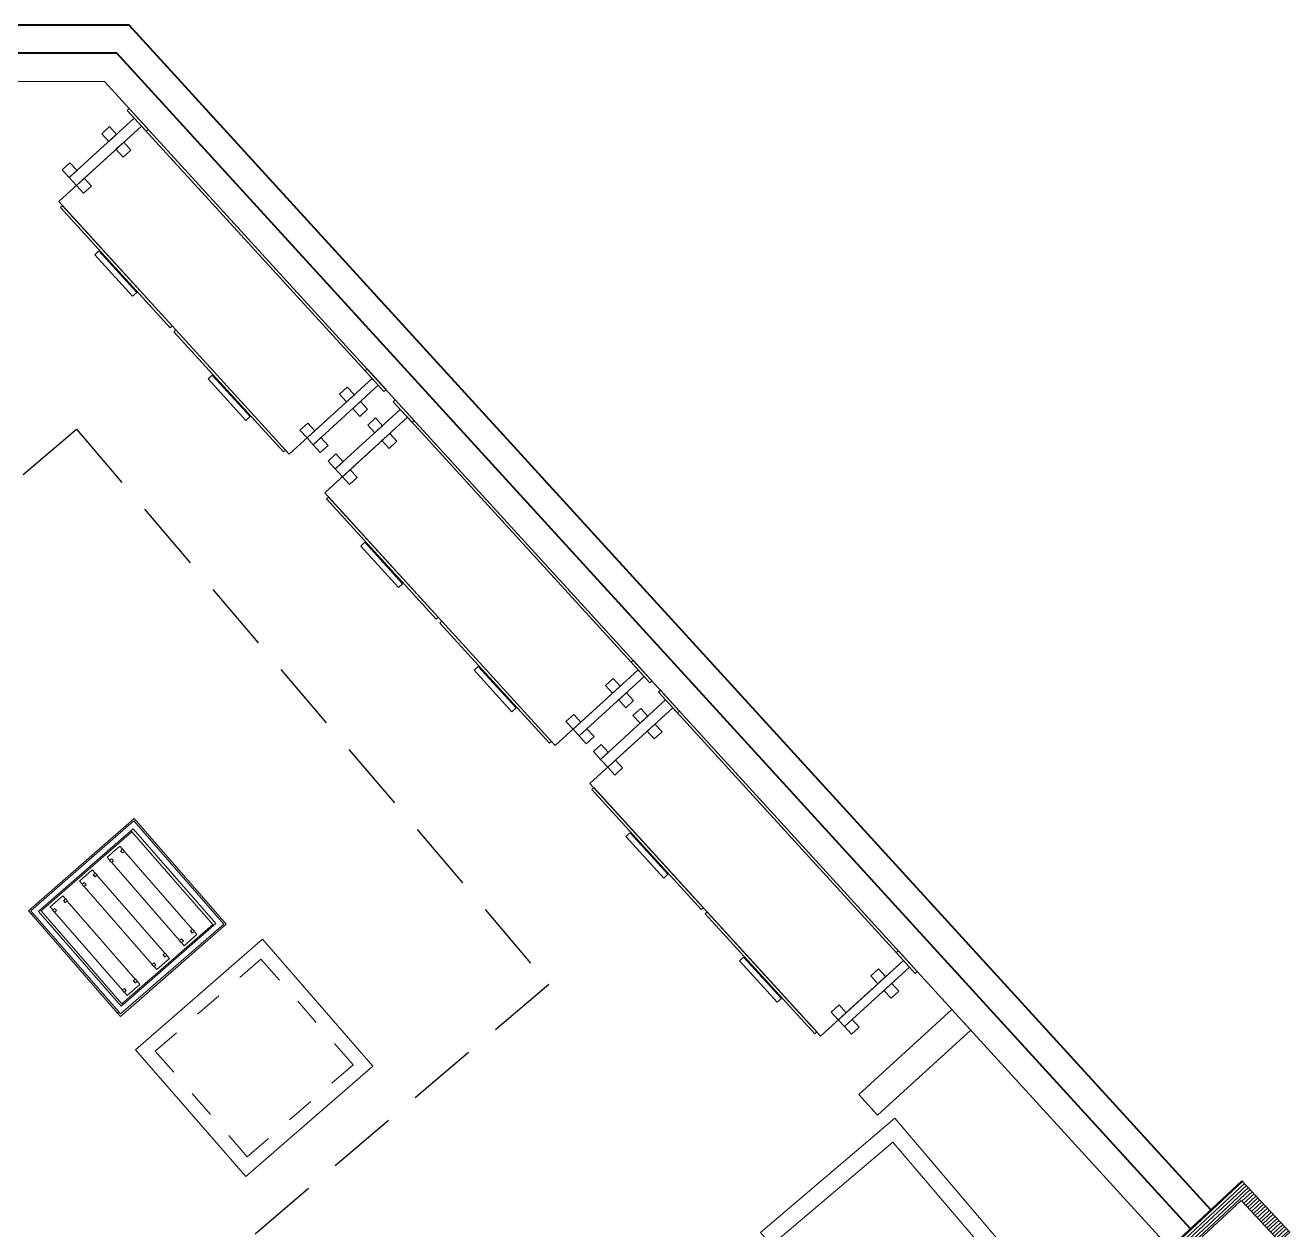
# Model space of a CAD drawing. Header units: metres. Extents: x 2600.2 to 2658.7, y 1421.4 to 1444.6.
# Drawn here: x 2613.076 to 2617.587, y 1428.986 to 1433.283 of the extents above; entities that cross this region are included whole.
import ezdxf

# ---------------------------------------------------------------- set-up
doc = ezdxf.new("R2010")
doc.units = ezdxf.units.M
doc.set_wipeout_variables(frame=1)
doc.linetypes.add('DASHED2', pattern=[0.375, 0.25, -0.125])
doc.linetypes.add('HIDDEN', pattern=[0.375, 0.25, -0.125])
doc.layers.add('19.09.12.LA PERLA_PB A$0$A-HATCH COMERCIAL', color=7, linetype='Continuous', lineweight=0, true_color=0xfdfbd3)
doc.layers.add('19.09.12.LA PERLA_PB A$0$A-PIE NEUTRAL', color=7, linetype='Continuous')
doc.layers.add('PROYECCIÓN', color=1, linetype='DASHED2')
for name, color, linetype, lineweight in [('MOBILIARIO', 35, 'Continuous', 20), ('MURO CARGA', 40, 'Continuous', 40), ('Muro Tbroca', 5, 'Continuous', 9)]:
    doc.layers.add(name, color=color, linetype=linetype, lineweight=lineweight)

# ---------------------------------------------------------------- blocks, each defined once
blk = doc.blocks.new('19.09.12.LA PERLA_PB A$0$A$C6A03775A')
blk.add_wipeout([(-0.2, 0.05), (-0.2, -0.2), (0.2, -0.2), (0.2, 0.05)])
at = {"layer": '19.09.12.LA PERLA_PB A$0$A-HATCH COMERCIAL'}
h = blk.add_hatch(dxfattribs=at)
h.set_pattern_fill('_USER', color=8, scale=0.01, angle=-32.9098, pattern_type=0)
h.set_pattern_definition([(359.9999873, (-373.794348, -30.668783), (2.2e-09, 0.01), [])])
h.paths.add_polyline_path([(0.2, 0.05), (0.2, -0.2), (0.15, -0.2), (0.15, 0), (-0.15, 0), (-0.15, -0.2), (-0.2, -0.2), (-0.2, 0.05)])
blk.add_lwpolyline([(0.2, 0.05), (0.2, -0.2), (0.15, -0.2), (0.15, 0), (-0.15, 0), (-0.15, -0.2), (-0.2, -0.2), (-0.2, 0.05)], close=True)

msp = doc.modelspace()

# ---------------------------------------------------------------- linework, layer by layer
at = {"layer": 'MOBILIARIO'}
for p, q in [((2613.4639, 1430.4527), (2613.0869, 1430.1243)), ((2613.4633, 1430.4443), (2613.0954, 1430.1237)), ((2613.4633, 1430.4443), (2613.7839, 1430.0763)), ((2613.7924, 1430.0757), (2613.4639, 1430.4527)), ((2613.4531, 1430.4088), (2613.1293, 1430.1267)), ((2613.456, 1430.4055), (2613.1322, 1430.1234)), ((2613.4614, 1430.416), (2613.4531, 1430.4088)), ((2613.4531, 1430.4088), (2613.456, 1430.4055)), ((2613.456, 1430.4055), (2613.7445, 1430.0744)), ((2613.7557, 1430.0783), (2613.4614, 1430.416)), ((2613.3678, 1430.3154), (2613.413, 1430.3548)), ((2613.413, 1430.3548), (2613.4229, 1430.3435)), ((2613.3678, 1430.3154), (2613.3776, 1430.3041)), ((2613.3776, 1430.3041), (2613.3769, 1430.3034)), ((2613.3769, 1430.3034), (2613.3834, 1430.2959)), ((2613.3843, 1430.3098), (2613.3776, 1430.3041)), ((2613.3843, 1430.3098), (2613.3908, 1430.3023)), ((2613.4162, 1430.3377), (2613.4168, 1430.3382)), ((2613.4162, 1430.3377), (2613.4228, 1430.3302)), ((2613.4168, 1430.3382), (2613.4229, 1430.3435)), ((2613.4233, 1430.3306), (2613.4168, 1430.3382)), ((2613.4228, 1430.3302), (2613.4233, 1430.3306)), ((2613.4236, 1430.3441), (2613.4229, 1430.3435)), ((2613.4294, 1430.3359), (2613.4233, 1430.3306)), ((2613.4236, 1430.3441), (2613.4302, 1430.3366)), ((2613.4294, 1430.3359), (2613.4302, 1430.3366)), ((2613.4294, 1430.3359), (2613.672, 1430.0576)), ((2613.2698, 1430.23), (2613.315, 1430.2694)), ((2613.315, 1430.2694), (2613.3249, 1430.2581)), ((2613.3188, 1430.2528), (2613.3249, 1430.2581)), ((2613.3256, 1430.2587), (2613.3249, 1430.2581)), ((2613.3256, 1430.2587), (2613.3322, 1430.2512)), ((2613.3834, 1430.2959), (2613.3842, 1430.2965)), ((2613.3842, 1430.2965), (2613.3908, 1430.3023)), ((2613.3842, 1430.2965), (2613.6267, 1430.0182)), ((2613.2698, 1430.23), (2613.2796, 1430.2187)), ((2613.2796, 1430.2187), (2613.2789, 1430.218)), ((2613.2789, 1430.218), (2613.2854, 1430.2105)), ((2613.2862, 1430.2244), (2613.2796, 1430.2187)), ((2613.2862, 1430.2244), (2613.2928, 1430.2169)), ((2613.2862, 1430.2111), (2613.2928, 1430.2169)), ((2613.3182, 1430.2523), (2613.3188, 1430.2528)), ((2613.3182, 1430.2523), (2613.3248, 1430.2448)), ((2613.3253, 1430.2452), (2613.3188, 1430.2528)), ((2613.3248, 1430.2448), (2613.3253, 1430.2452)), ((2613.3314, 1430.2505), (2613.3253, 1430.2452)), ((2613.3314, 1430.2505), (2613.3322, 1430.2512)), ((2613.3314, 1430.2505), (2613.574, 1429.9722)), ((2613.1642, 1430.138), (2613.2094, 1430.1774)), ((2613.2094, 1430.1774), (2613.2193, 1430.1661)), ((2613.2854, 1430.2105), (2613.2862, 1430.2111)), ((2613.2862, 1430.2111), (2613.5287, 1429.9328)), ((2613.097, 1430.1126), (2613.0869, 1430.1243)), ((2613.0954, 1430.1237), (2613.1016, 1430.1166)), ((2613.1293, 1430.1267), (2613.1236, 1430.1217)), ((2613.1322, 1430.1234), (2613.1293, 1430.1267)), ((2613.4207, 1429.7922), (2613.1322, 1430.1234)), ((2613.1642, 1430.138), (2613.1741, 1430.1267)), ((2613.1741, 1430.1267), (2613.1733, 1430.126)), ((2613.1733, 1430.126), (2613.1799, 1430.1185)), ((2613.1807, 1430.1325), (2613.1741, 1430.1267)), ((2613.1806, 1430.1192), (2613.1873, 1430.1249)), ((2613.1807, 1430.1325), (2613.1873, 1430.1249)), ((2613.2127, 1430.1603), (2613.2132, 1430.1608)), ((2613.2127, 1430.1603), (2613.2192, 1430.1528)), ((2613.2132, 1430.1608), (2613.2193, 1430.1661)), ((2613.2198, 1430.1533), (2613.2132, 1430.1608)), ((2613.2192, 1430.1528), (2613.2198, 1430.1533)), ((2613.2201, 1430.1668), (2613.2193, 1430.1661)), ((2613.2259, 1430.1586), (2613.2198, 1430.1533)), ((2613.2201, 1430.1668), (2613.2266, 1430.1592)), ((2613.2259, 1430.1586), (2613.2266, 1430.1592)), ((2613.2259, 1430.1586), (2613.4684, 1429.8802)), ((2613.1016, 1430.1166), (2613.097, 1430.1126)), ((2613.4053, 1429.7589), (2613.097, 1430.1126)), ((2613.1016, 1430.1166), (2613.4098, 1429.7628)), ((2613.1236, 1430.1217), (2613.4179, 1429.784)), ((2613.1799, 1430.1185), (2613.1806, 1430.1192)), ((2613.1806, 1430.1192), (2613.4232, 1429.8408)), ((2613.7474, 1430.071), (2613.7557, 1430.0783)), ((2613.7924, 1430.0757), (2613.4154, 1429.7473)), ((2613.416, 1429.7557), (2613.7839, 1430.0763)), ((2613.4207, 1429.7922), (2613.7445, 1430.0744)), ((2613.4236, 1429.7889), (2613.7474, 1430.071)), ((2613.6884, 1430.0387), (2613.6432, 1429.9993)), ((2613.6653, 1430.0518), (2613.6659, 1430.0523)), ((2613.6653, 1430.0518), (2613.6719, 1430.0443)), ((2613.6659, 1430.0523), (2613.672, 1430.0576)), ((2613.6724, 1430.0447), (2613.6659, 1430.0523)), ((2613.6719, 1430.0443), (2613.6724, 1430.0447)), ((2613.6727, 1430.0582), (2613.672, 1430.0576)), ((2613.6785, 1430.05), (2613.6724, 1430.0447)), ((2613.6727, 1430.0582), (2613.6793, 1430.0507)), ((2613.6785, 1430.05), (2613.6793, 1430.0507)), ((2613.6785, 1430.05), (2613.6884, 1430.0387)), ((2613.7445, 1430.0744), (2613.7474, 1430.071)), ((2613.6267, 1430.0182), (2613.626, 1430.0175)), ((2613.626, 1430.0175), (2613.6325, 1430.01)), ((2613.6334, 1430.0239), (2613.6267, 1430.0182)), ((2613.6325, 1430.01), (2613.6333, 1430.0106)), ((2613.6333, 1430.0106), (2613.6399, 1430.0164)), ((2613.6333, 1430.0106), (2613.6432, 1429.9993)), ((2613.6334, 1430.0239), (2613.6399, 1430.0164)), ((2613.5904, 1429.9533), (2613.5451, 1429.9139)), ((2613.5673, 1429.9664), (2613.5679, 1429.9669)), ((2613.5673, 1429.9664), (2613.5739, 1429.9589)), ((2613.5679, 1429.9669), (2613.574, 1429.9722)), ((2613.5744, 1429.9593), (2613.5679, 1429.9669)), ((2613.5739, 1429.9589), (2613.5744, 1429.9593)), ((2613.5747, 1429.9728), (2613.574, 1429.9722)), ((2613.5805, 1429.9646), (2613.5744, 1429.9593)), ((2613.5747, 1429.9728), (2613.5813, 1429.9653)), ((2613.5805, 1429.9646), (2613.5813, 1429.9653)), ((2613.5805, 1429.9646), (2613.5904, 1429.9533)), ((2613.5287, 1429.9328), (2613.528, 1429.9321)), ((2613.528, 1429.9321), (2613.5345, 1429.9246)), ((2613.5353, 1429.9385), (2613.5287, 1429.9328)), ((2613.5345, 1429.9246), (2613.5353, 1429.9252)), ((2613.5353, 1429.9385), (2613.5419, 1429.931)), ((2613.5353, 1429.9252), (2613.5419, 1429.931)), ((2613.5353, 1429.9252), (2613.5451, 1429.9139)), ((2613.4848, 1429.8614), (2613.4396, 1429.822)), ((2613.4618, 1429.8744), (2613.4623, 1429.8749)), ((2613.4618, 1429.8744), (2613.4683, 1429.8669)), ((2613.4623, 1429.8749), (2613.4684, 1429.8802)), ((2613.4689, 1429.8674), (2613.4623, 1429.8749)), ((2613.4683, 1429.8669), (2613.4689, 1429.8674)), ((2613.4692, 1429.8809), (2613.4684, 1429.8802)), ((2613.475, 1429.8727), (2613.4689, 1429.8674)), ((2613.4692, 1429.8809), (2613.4757, 1429.8733)), ((2613.475, 1429.8727), (2613.4757, 1429.8733)), ((2613.475, 1429.8727), (2613.4848, 1429.8614)), ((2613.4232, 1429.8408), (2613.4224, 1429.8401)), ((2613.4224, 1429.8401), (2613.429, 1429.8326)), ((2613.4298, 1429.8466), (2613.4232, 1429.8408)), ((2613.429, 1429.8326), (2613.4297, 1429.8333)), ((2613.4297, 1429.8333), (2613.4364, 1429.839)), ((2613.4297, 1429.8333), (2613.4396, 1429.822)), ((2613.4364, 1429.839), (2613.4298, 1429.8466)), ((2613.4053, 1429.7589), (2613.4098, 1429.7628)), ((2613.4098, 1429.7628), (2613.416, 1429.7557)), ((2613.4179, 1429.784), (2613.4236, 1429.7889)), ((2613.4236, 1429.7889), (2613.4207, 1429.7922)), ((2613.4154, 1429.7473), (2613.4053, 1429.7589))]:
    msp.add_line(p, q, dxfattribs=at)
for points in [[(2613.5145, 1432.9123), (2613.4471, 1432.9861), (2613.4397, 1432.9794), (2613.5072, 1432.9055)], [(2614.3133, 1432.0225), (2613.4907, 1432.9235), (2613.1953, 1432.6538), (2614.0179, 1431.7529)], [(2613.4907, 1432.9235), (2613.465, 1432.9517), (2613.233, 1432.7399), (2613.2587, 1432.7117)], [(2613.4526, 1432.838), (2613.4273, 1432.8657), (2613.3996, 1432.8404), (2613.4249, 1432.8127)], [(2613.3117, 1432.7093), (2613.2864, 1432.737), (2613.2587, 1432.7117), (2613.284, 1432.684)], [(2613.5999, 1432.2107), (2613.2088, 1432.6391), (2613.2014, 1432.6323), (2613.5925, 1432.204)], [(2613.4587, 1432.3165), (2613.3238, 1432.4642), (2613.3386, 1432.4777), (2613.4734, 1432.33)], [(2614.0044, 1431.7676), (2613.6133, 1432.196), (2613.606, 1432.1892), (2613.997, 1431.7609)], [(2613.8632, 1431.8734), (2613.7284, 1432.0211), (2613.7431, 1432.0346), (2613.878, 1431.8869)], [(2614.3352, 1431.9985), (2614.3133, 1432.0225), (2614.0813, 1431.8107), (2614.1032, 1431.7867)], [(2614.3628, 1431.9831), (2614.2954, 1432.057), (2614.288, 1432.0502), (2614.3554, 1431.9764)], [(2614.2971, 1431.913), (2614.2718, 1431.9407), (2614.2441, 1431.9154), (2614.2694, 1431.8877)], [(2614.4634, 1431.873), (2614.3959, 1431.9468), (2614.3886, 1431.9401), (2614.456, 1431.8663)], [(2615.2621, 1430.9833), (2614.4395, 1431.8843), (2614.1441, 1431.6146), (2614.9667, 1430.7136)], [(2614.4395, 1431.8843), (2614.4138, 1431.9124), (2614.1818, 1431.7006), (2614.2075, 1431.6725)], [(2614.1562, 1431.7843), (2614.1309, 1431.812), (2614.1032, 1431.7867), (2614.1285, 1431.759)], [(2614.4014, 1431.7987), (2614.3761, 1431.8264), (2614.3484, 1431.8011), (2614.3737, 1431.7734)], [(2614.2605, 1431.67), (2614.2352, 1431.6977), (2614.2075, 1431.6725), (2614.2328, 1431.6448)], [(2614.5487, 1431.1715), (2614.1576, 1431.5998), (2614.1502, 1431.5931), (2614.5413, 1431.1647)], [(2614.4075, 1431.2773), (2614.2726, 1431.425), (2614.2874, 1431.4385), (2614.4222, 1431.2908)], [(2614.9532, 1430.7284), (2614.5622, 1431.1567), (2614.5548, 1431.15), (2614.9458, 1430.7216)], [(2614.812, 1430.8342), (2614.6772, 1430.9819), (2614.6919, 1430.9954), (2614.8268, 1430.8477)], [(2615.284, 1430.9593), (2615.2621, 1430.9833), (2615.0301, 1430.7715), (2615.052, 1430.7475)], [(2615.3116, 1430.9439), (2615.2442, 1431.0177), (2615.2368, 1431.011), (2615.3042, 1430.9371)], [(2615.2459, 1430.8737), (2615.2206, 1430.9014), (2615.1929, 1430.8761), (2615.2182, 1430.8484)], [(2615.4096, 1430.8365), (2615.3422, 1430.9104), (2615.3348, 1430.9036), (2615.4023, 1430.8298)], [(2616.2084, 1429.9468), (2615.3858, 1430.8478), (2615.0904, 1430.5781), (2615.913, 1429.6771)], [(2615.3858, 1430.8478), (2615.3601, 1430.8759), (2615.1281, 1430.6641), (2615.1538, 1430.636)], [(2615.105, 1430.7451), (2615.0797, 1430.7728), (2615.052, 1430.7475), (2615.0773, 1430.7198)], [(2615.3477, 1430.7622), (2615.3224, 1430.7899), (2615.2947, 1430.7646), (2615.32, 1430.7369)], [(2615.2068, 1430.6336), (2615.1815, 1430.6613), (2615.1538, 1430.636), (2615.1791, 1430.6083)], [(2615.4949, 1430.135), (2615.1039, 1430.5633), (2615.0965, 1430.5566), (2615.4876, 1430.1283)], [(2615.3538, 1430.2408), (2615.2189, 1430.3885), (2615.2337, 1430.402), (2615.3685, 1430.2543)], [(2615.8995, 1429.6919), (2615.5084, 1430.1202), (2615.501, 1430.1135), (2615.8921, 1429.6851)], [(2613.4692, 1429.6283), (2613.8632, 1429.1758), (2614.3157, 1429.5698), (2613.9217, 1430.0223)], [(2615.7583, 1429.7977), (2615.6234, 1429.9454), (2615.6382, 1429.9589), (2615.7731, 1429.8112)], [(2616.2303, 1429.9228), (2616.2084, 1429.9468), (2615.9764, 1429.735), (2615.9983, 1429.711)], [(2616.2579, 1429.9074), (2616.1905, 1429.9813), (2616.1831, 1429.9745), (2616.2505, 1429.9007)], [(2616.1922, 1429.8372), (2616.1669, 1429.8649), (2616.1392, 1429.8397), (2616.1645, 1429.812)], [(2616.0513, 1429.7086), (2616.026, 1429.7363), (2615.9983, 1429.711), (2616.0236, 1429.6833)]]:
    msp.add_lwpolyline(points, close=True, dxfattribs=at)
at = {"layer": 'MOBILIARIO', "ltscale": 0.0001}
for points in [[(2613.3763, 1432.9215), (2613.4016, 1432.8938), (2613.3739, 1432.8685), (2613.3487, 1432.8962)], [(2613.2354, 1432.7928), (2613.2607, 1432.7651), (2613.233, 1432.7399), (2613.2077, 1432.7675)], [(2614.2246, 1431.9924), (2614.2499, 1431.9647), (2614.2222, 1431.9394), (2614.1969, 1431.9671)], [(2614.3252, 1431.8822), (2614.3504, 1431.8545), (2614.3228, 1431.8293), (2614.2975, 1431.8569)], [(2614.0837, 1431.8637), (2614.109, 1431.836), (2614.0813, 1431.8107), (2614.056, 1431.8384)], [(2614.1842, 1431.7536), (2614.2095, 1431.7259), (2614.1818, 1431.7006), (2614.1565, 1431.7283)], [(2615.1734, 1430.9531), (2615.1987, 1430.9254), (2615.171, 1430.9001), (2615.1457, 1430.9278)], [(2615.2714, 1430.8458), (2615.2967, 1430.8181), (2615.269, 1430.7928), (2615.2437, 1430.8205)], [(2615.0325, 1430.8244), (2615.0578, 1430.7968), (2615.0301, 1430.7715), (2615.0048, 1430.7992)], [(2615.1305, 1430.7171), (2615.1558, 1430.6894), (2615.1281, 1430.6641), (2615.1028, 1430.6918)], [(2616.1197, 1429.9166), (2616.145, 1429.8889), (2616.1173, 1429.8637), (2616.092, 1429.8914)], [(2615.9788, 1429.788), (2616.0041, 1429.7603), (2615.9764, 1429.735), (2615.9511, 1429.7627)]]:
    msp.add_lwpolyline(points, close=True, dxfattribs=at)
at = {"layer": 'MOBILIARIO', "color": 251, "linetype": 'HIDDEN', "ltscale": 0.1, "true_color": 0x636466}
msp.add_lwpolyline([(2613.5397, 1429.6234), (2613.868, 1429.2463), (2614.2451, 1429.5746), (2613.9168, 1429.9517)], close=True, dxfattribs=at)
at = {"layer": 'MOBILIARIO'}
msp.add_lwpolyline([(2616.2084, 1428.3779), (2616.6872, 1428.7851), (2616.1782, 1429.3837), (2615.6993, 1428.9764), (2615.7385, 1428.9304), (2616.1713, 1429.2985), (2616.602, 1428.792), (2616.1692, 1428.4239), (2616.2084, 1428.3779)], dxfattribs=at)
at = {"layer": 'MURO CARGA'}
for p, q in [((2613.447, 1433.2829), (2610.2993, 1433.2829)), ((2613.4029, 1433.1829), (2610.2993, 1433.1829))]:
    msp.add_line(p, q, dxfattribs=at)
at = {"layer": 'Muro Tbroca'}
msp.add_lwpolyline([(2616.3813, 1429.7714), (2616.4487, 1429.6976), (2616.1164, 1429.3942), (2616.049, 1429.468)], close=True, dxfattribs=at)
at = {"layer": 'PROYECCIÓN'}
msp.add_lwpolyline([(2607.9266, 1427.3069), (2613.2589, 1431.8419), (2614.9433, 1429.8614), (2609.611, 1425.3263), (2607.9266, 1427.3069)], dxfattribs=at)

# ---------------------------------------------------------------- block references
at = {"layer": '19.09.12.LA PERLA_PB A$0$A-PIE NEUTRAL', "rotation": 42.90729043182677}
msp.add_blockref('19.09.12.LA PERLA_PB A$0$A$C6A03775A', (2617.3039, 1428.9881), dxfattribs=at)

# ---------------------------------------------------------------- next in the draw order: linework, layer by layer
msp.add_line((2617.4164, 1429.1609), (2617.1234, 1428.8886))
at = {"layer": 'MURO CARGA'}
for p, q in [((2617.3049, 1429.0573), (2613.447, 1433.2829)), ((2617.2311, 1428.9899), (2613.4029, 1433.1829))]:
    msp.add_line(p, q, dxfattribs=at)
at = {"layer": 'Muro Tbroca'}
msp.add_lwpolyline([(2604.3593, 1433.063), (2609.0273, 1433.063), (2609.0273, 1432.5835), (2610.3988, 1432.5835), (2610.4011, 1433.0829), (2613.3587, 1433.0829), (2617.1578, 1428.9218)], dxfattribs=at)

doc.saveas('drawing.dxf')
